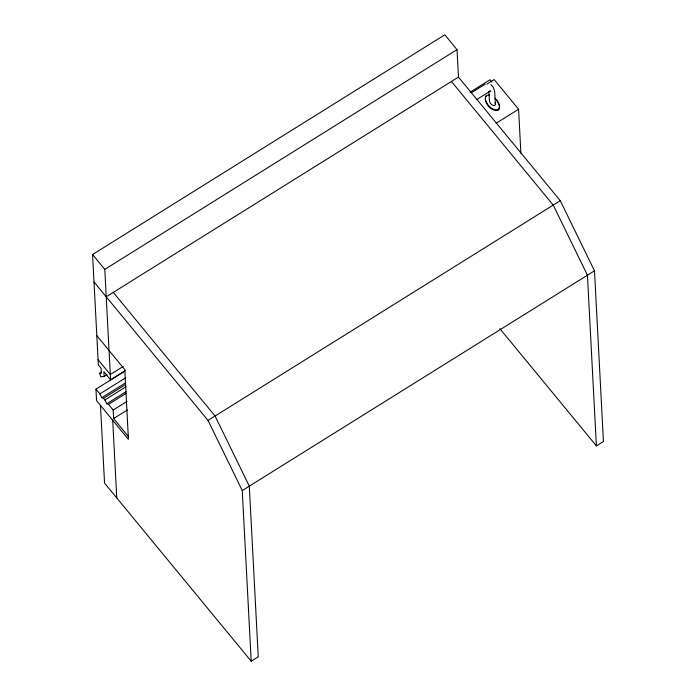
<?xml version="1.0" encoding="UTF-8"?>
<svg xmlns="http://www.w3.org/2000/svg" width="696" height="696" viewBox="0 0 696 696"><rect width="100%" height="100%" fill="white"/><g stroke="black" fill="none" stroke-linecap="round" stroke-linejoin="round"><path stroke-width="1.04" d="M489.566 99.885C488.862 102.625 492.028 106.123 494.83 105.435L495.387 104.487L494.656 91.15L493.116 87.087L490.828 84.555M499.554 107.297L498.232 109.568C492.15 111.203 486.652 104.704 485.277 99.302M485.686 96.927L486.574 96.004M106.906 374.813L104.139 376.536L100.676 376.771L99.737 373.265L101.346 373.152L101.094 368.306L98.353 364.982L92.568 254.519L444.805 34.8L457.028 49.642L458.464 77.073L560.271 200.692L594.488 270.822L603.432 441.481L596.385 445.875L499.876 328.686M125.332 370.62L110.577 379.825L104.791 269.361L457.028 49.642M106.227 296.792L458.464 77.073M470.061 92.203L490.019 79.762L491.924 82.076M471.444 92.707L485.147 84.164M486.948 84.059L494.151 79.57L518.59 109.246L520.904 153.355M476.682 99.58L489.436 91.62L490.941 91.28L489.853 90.724M496.091 123.279L518.59 109.246M99.737 373.265L101.581 372.108M123.209 366.461L110.299 374.518L98.075 359.675M96.822 335.629L124.775 369.585L128.438 439.35L96.561 400.644L95.961 389.142L124.541 371.316M95.961 389.142L99.876 393.892L125.689 377.789M99.876 393.892L101.773 397.703L125.741 382.748M101.773 397.703L103.504 398.303L125.628 384.496M103.504 398.303L104.861 399.948L126.063 386.724M104.861 399.948L106.758 403.758L126.124 391.674M106.758 403.758L108.489 404.359L126.002 393.431M128.281 436.349L113.622 418.548L113.17 410.048L127.003 401.418M113.622 418.548L127.446 409.927M94.004 281.95L208.034 420.41L560.271 200.692M113.274 292.398L215.073 416.017L249.299 486.147L258.242 656.807L251.195 661.2L242.251 490.541L594.488 270.822M489.427 95.004L486.539 95.369L485.651 96.292C483.755 103.052 491.263 111.873 498.266 110.203L499.154 109.281C500.668 105.131 497.84 100.885 494.943 98.093M451.417 81.467L553.224 205.085L587.441 275.216L596.385 445.875M92.568 254.519L104.791 269.361M110.577 379.825L103.878 371.69L104.139 376.536M108.489 404.359L113.17 410.048M251.195 661.2L104.548 483.128L100.476 405.403M496.631 100.476L497.544 101.764M498.005 102.408L499.528 106.27M208.034 420.41L242.251 490.541M495.134 102.999L495.361 103.791M488.914 91.576L489.41 101.146M112.7 420.236L116.771 497.962"/></g></svg>
